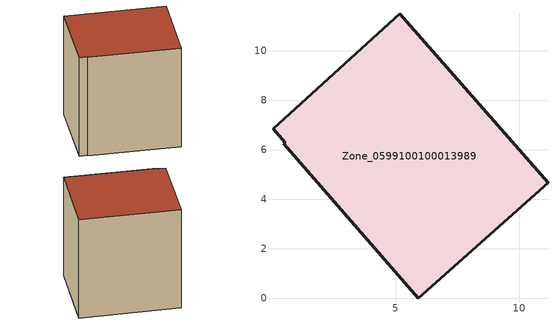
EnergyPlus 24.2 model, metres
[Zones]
Zone_0599100100013989
 floor ground (C_G): 0.55,6.28 0.05,6.85 5.17,11.49 11.15,4.67 5.92,0 0.49,6.23 z0
 wall outside (C_F): 5.92,0 11.15,4.67 5.17,11.49 0.05,6.85 0.55,6.28 0.49,6.23 5.92,0 z0:10.11
 roof outside (C_R): 0.05,6.85 0.55,6.28 0.49,6.23 5.92,0 11.15,4.67 5.17,11.49 z10.11
[BUILDING]
Pand.0599100100013989: North Axis=0; Terrain=City; Loads Convergence Tolerance Value=0.04; Temperature Convergence Tolerance Value=0.4; Solar Distribution=FullExterior; Maximum Number of Warmup Days=25; Minimum Number of Warmup Days=1
[Site:Location]
Rotterdam.The.Hague.AP_ZH_NLD Design_Conditions: Latitude=51.96; Longitude=4.45; Time Zone=1; Elevation=-4.5
[SITE:GROUNDTEMPERATURE:BUILDINGSURFACE]
18, 18, 18, 18, 18, 18, 18, 18, 18, 18, 18, 18
[MATERIAL] Thermal Absorptance=0.9; Solar Absorptance=0.7; Visible Absorptance=0.7
Name | Roughness | Thickness | Conductivity | Density | Specific Heat
G.TI.2015-2018 | MediumSmooth | 0.15 | 0.0428571 | 540 | 1210
F.TI.2015-2018 | Rough | 0.3 | 0.0666667 | 1920 | 840
R.TI.2015-2018 | MediumRough | 0.2 | 0.0333333 | 1500 | 1000
[CONSTRUCTION]
C_G: G.TI.2015-2018
C_F: F.TI.2015-2018
C_R: R.TI.2015-2018
[ZONE]
Zone_0599100100013989: Type=1; Multiplier=1; Ceiling Height=Autocalculate; Volume=Autocalculate; Floor Area=autocalculate; Part of Total Floor Area=Yes
[ZONEINFILTRATION:DESIGNFLOWRATE]
Infil_Zone_0599100100013989: Zone or ZoneList or Space or SpaceList=Zone_0599100100013989; Schedule=AlwaysOn; Design Flow Rate Calculation Method=Flow/Area; Flow Rate per Floor Area=0.0015; Constant Term Coefficient=1; Temperature Term Coefficient=0; Velocity Term Coefficient=0; Velocity Squared Term Coefficient=0
[HVACTEMPLATE:ZONE:IDEALLOADSAIRSYSTEM]
Zone_0599100100013989: Maximum Heating Supply Air Temperature=50; Minimum Cooling Supply Air Temperature=13; Maximum Heating Supply Air Humidity Ratio=0.0156; Minimum Cooling Supply Air Humidity Ratio=0.0077; Heating Limit=NoLimit; Cooling Limit=NoLimit; Dehumidification Control Type=ConstantSensibleHeatRatio; Cooling Sensible Heat Ratio=0.7; Dehumidification Setpoint=60; Humidification Control Type=None; Humidification Setpoint=30; Outdoor Air Method=None; Outdoor Air Flow Rate per Person=0.00944; Outdoor Air Flow Rate per Zone Floor Area=0; Outdoor Air Flow Rate per Zone=0; Demand Controlled Ventilation Type=None; Outdoor Air Economizer Type=NoEconomizer; Heat Recovery Type=None; Sensible Heat Recovery Effectiveness=0.7; Latent Heat Recovery Effectiveness=0.65
[ZONECONTROL:THERMOSTAT]
ThermostatControl_Zone_0599100100013989: Zone or ZoneList=Zone_0599100100013989; Control Type Schedule=DualSetpointControlType; Control 1=Thermostat_Zone_0599100100013989; Temperature Difference Between Cutout And Setpoint=0
[THERMOSTATSETPOINT:DUALSETPOINT]
Thermostat_Zone_0599100100013989: Heating Setpoint Temperature Schedule=HeatingSetpoint_Zone_0599100100013989; Cooling Setpoint Temperature Schedule=CoolingSetpoint_Zone_0599100100013989
[SCHEDULE:COMPACT]
HeatingSetpoint_Zone_0599100100013989: Through: 12/31, For: AllDays, Until: 24:00, 21
CoolingSetpoint_Zone_0599100100013989: Through: 12/31, For: AllDays, Until: 24:00, 24
DualSetpointControlType: Through: 12/31, For: AllDays, Until: 24:00, 4
AlwaysOn: Through: 12/31, For: AllDays, Until: 24:00, 1
